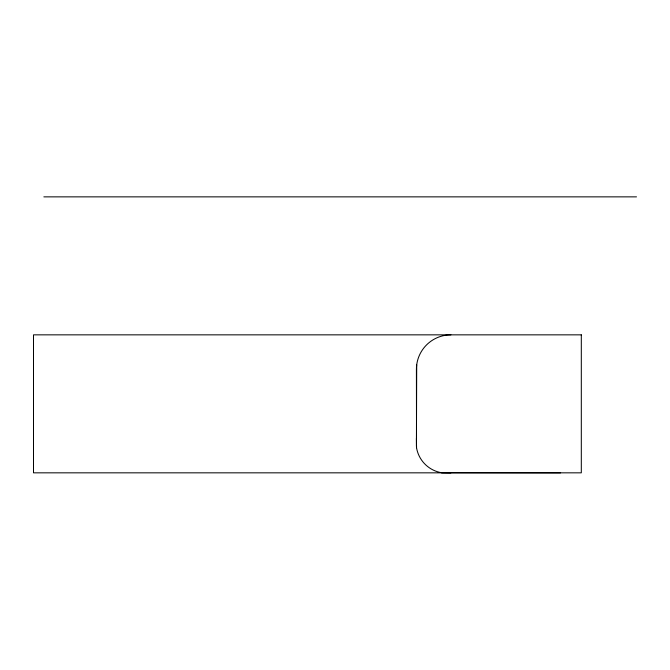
<?xml version="1.0" encoding="UTF-8"?>
<svg xmlns="http://www.w3.org/2000/svg" width="670" height="670" viewBox="0 0 670 670"><rect width="100%" height="100%" fill="white"/><g stroke="black" fill="none" stroke-linecap="round" stroke-linejoin="round"><path stroke-width="1" d="M416.413 438.339L416.531 447.728A30.493 30.493 0 0 0 441.522 472.719L450.91 472.836M416.707 364.84L416.413 446.404M43.852 196.863L636.5 196.863M441.522 472.719L560.606 472.836M416.514 438.322L416.413 369.346A34.497 34.497 0 0 1 450.91 334.849M416.531 445.634L416.531 447.728M581.309 334.849L33.5 334.849L33.5 472.836L581.309 472.836L581.309 334.849"/></g></svg>
